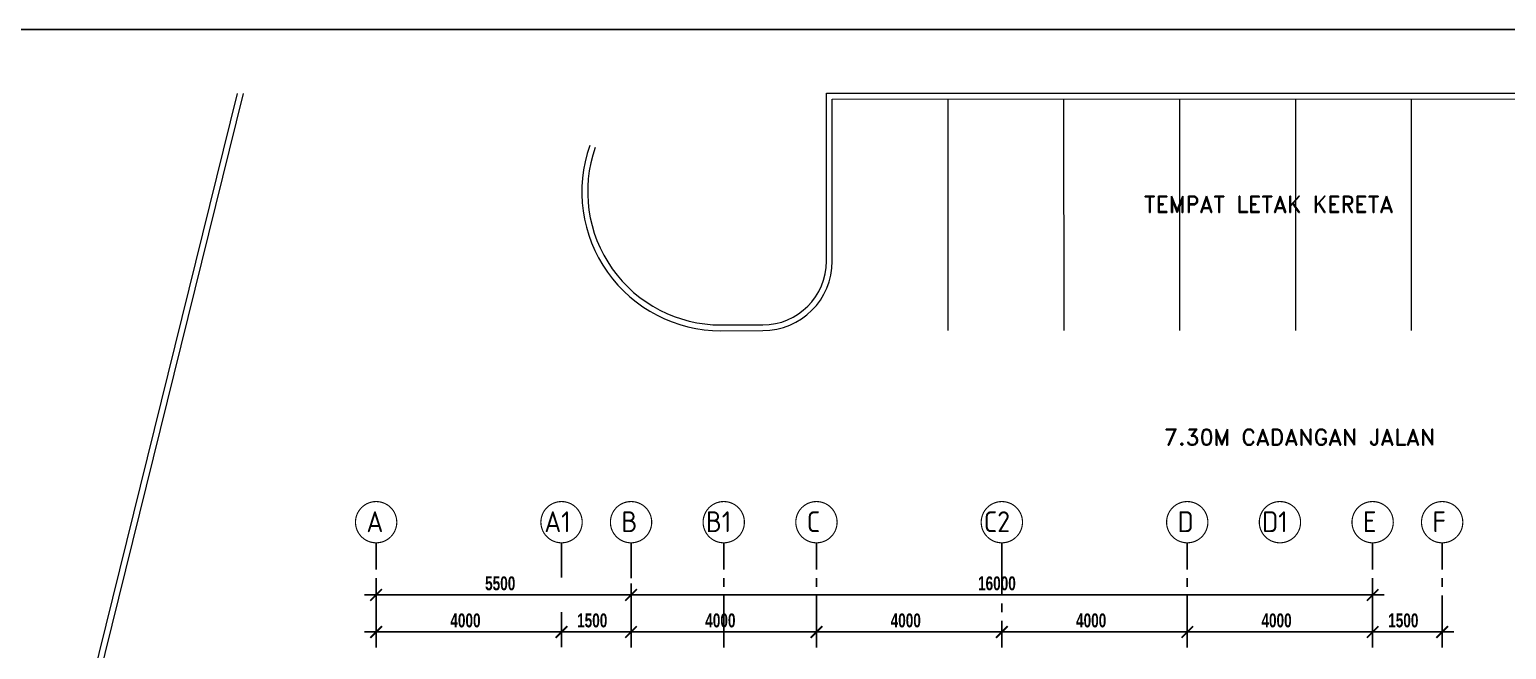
# Model space of a CAD drawing. Header units: inches. Extents: x 16928 to 514628, y -1471 to 241387.
# Drawn here: x 40235 to 72101, y 63103 to 76484 of the extents above; entities that cross this region are included whole.
import ezdxf
from ezdxf.enums import TextEntityAlignment as Align

# ---------------------------------------------------------------- set-up
doc = ezdxf.new("R2010")
doc.units = ezdxf.units.IN
doc.header["$MEASUREMENT"] = 0
doc.linetypes.add('CENTER2', pattern=[1.125, 0.75, -0.125, 0.125, -0.125])
doc.linetypes.add('DASHDOT', pattern=[1, 0.5, -0.25, 0, -0.25])
for name, color, linetype in [('carpark', 8, 'Continuous'), ('DIM', 4, 'Continuous'), ('GRID', 8, 'CENTER2'), ('GRID-TEXT', 8, 'Continuous'), ('kerb', 8, 'Continuous'), ('t.block', 4, 'Continuous')]:
    doc.layers.add(name, color=color, linetype=linetype)
doc.layers.add('t3', color=8, linetype='Continuous', lineweight=25)
doc.styles.add('STYLE1', font='ISOCP.SHX')
doc.styles.add('style2', font='sanssb__.ttf', dxfattribs={"height": 1200})
doc.styles.add('VERDANA1000', font='romand.shx', dxfattribs={"height": 1000})

msp = doc.modelspace()

# ---------------------------------------------------------------- linework, layer by layer
at = {"linetype": 'ByBlock', "const_width": 37.5}
for points in [[(47839, 64405), (47589, 64155)], [(53089, 64155), (53339, 64405)], [(53339, 64405), (53089, 64155)], [(69089, 64155), (69339, 64405)], [(47839, 63605), (47589, 63355)], [(51839, 63605), (51589, 63355)], [(51589, 63355), (51839, 63605)], [(53339, 63605), (53089, 63355)], [(53089, 63355), (53339, 63605)], [(57089, 63355), (57339, 63605)], [(57339, 63605), (57089, 63355)], [(61089, 63355), (61339, 63605)], [(61339, 63605), (61089, 63355)], [(65339, 63605), (65089, 63355)], [(65089, 63355), (65339, 63605)], [(69089, 63355), (69339, 63605)], [(69339, 63605), (69089, 63355)], [(70589, 63355), (70839, 63605)]]:
    msp.add_lwpolyline(points, dxfattribs=at)
at = {"layer": 'carpark', "linetype": 'Continuous', "lineweight": 0}
for p, q in [((60055, 69985), (60054, 74985)), ((62555, 69985), (62554, 74985)), ((65055, 69986), (65054, 74986)), ((67555, 69986), (67554, 74986)), ((70055, 69987), (70054, 74987))]:
    msp.add_line(p, q, dxfattribs=at)
at = {"layer": 'DIM'}
for p, q in [((47714, 63785), (47714, 64530)), ((53214, 63785), (53214, 64530)), ((53214, 63785), (53214, 64530)), ((69214, 63785), (69214, 64530)), ((47464, 64280), (53464, 64280)), ((52964, 64280), (69464, 64280)), ((47464, 63480), (51964, 63480)), ((51464, 63480), (53464, 63480)), ((52964, 63480), (57464, 63480)), ((56964, 63480), (61464, 63480)), ((60964, 63480), (65464, 63480)), ((64964, 63480), (69464, 63480)), ((68964, 63480), (70964, 63480))]:
    msp.add_line(p, q, dxfattribs=at)
at = {"layer": 'GRID', "ltscale": 1500}
for p, q in [((47714, 63143), (47714, 65405)), ((55214, 63143), (55214, 65405)), ((57214, 63143), (57214, 65405)), ((61214, 65405), (61214, 63143)), ((65214, 63143), (65214, 65405)), ((69214, 63143), (69214, 65405)), ((70714, 63143), (70714, 65405))]:
    msp.add_line(p, q, dxfattribs=at)
at = {"layer": 'GRID', "linetype": 'DASHDOT', "ltscale": 1500}
for p, q in [((51714, 65405), (51714, 63143)), ((53214, 63143), (53214, 65405))]:
    msp.add_line(p, q, dxfattribs=at)
at = {"layer": 'GRID-TEXT', "const_width": 24.7}
for points in [[(48159, 65850, 1), (47268, 65850, 0.414214), (47714, 65405, 0.414214), (48159, 65850, 1)], [(52159, 65850, 1), (51268, 65850, 0.414214), (51714, 65405, 0.414214), (52159, 65850, 1)], [(53659, 65850, 1), (52768, 65850, 0.414214), (53214, 65405, 0.414214), (53659, 65850, 1)], [(55659, 65850, 1), (54768, 65850, 0.414214), (55214, 65405, 0.414214), (55659, 65850, 1)], [(57659, 65850, 1), (56768, 65850, 0.414214), (57214, 65405, 0.414214), (57659, 65850, 1)], [(61659, 65850, 1), (60768, 65850, 0.414214), (61214, 65405, 0.414214), (61659, 65850, 1)], [(65659, 65850, 1), (64768, 65850, 0.414214), (65214, 65405, 0.414214), (65659, 65850, 1)], [(67659, 65850, 1), (66768, 65850, 0.414214), (67214, 65405, 0.414214), (67659, 65850, 1)], [(69659, 65850, 1), (68768, 65850, 0.414214), (69214, 65405, 0.414214), (69659, 65850, 1)], [(71159, 65850, 1), (70268, 65850, 0.414214), (70714, 65405, 0.414214), (71159, 65850, 1)]]:
    msp.add_lwpolyline(points, format="xyb", dxfattribs=at)
at = {"layer": 'kerb', "linetype": 'Continuous', "lineweight": 0}
for p, q in [((44716, 75106), (31844, 23014)), ((44844, 75106), (31965, 22984)), ((57429, 75109), (75179, 75113)), ((57430, 71484), (57429, 75109)), ((57554, 74984), (75054, 74988)), ((57555, 71484), (57554, 74984)), ((55153, 70108), (56055, 70109)), ((55153, 69983), (56055, 69984))]:
    msp.add_line(p, q, dxfattribs=at)
for centre, radius, start, end in [((55152, 72983), 3000, 160.6234, 270.0124), ((55152, 72983), 2875, 160.6234, 270.0124), ((56055, 71484), 1500, 270.0124, 0.0124), ((56055, 71484), 1375, 270.0124, 0.0124)]:
    msp.add_arc(centre, radius, start, end, dxfattribs=at)
at = {"layer": 't.block', "color": 7, "ltscale": 0.5}
msp.add_line((16928, 76484), (111783, 76484), dxfattribs=at)

# ---------------------------------------------------------------- texts
at = {"layer": 'DIM', "style": 'style2', "width": 0.7}
for s, p in [('5500', (50064, 64380)), ('16000', (60699, 64380)), ('4000', (49314, 63580)), ('1500', (52049, 63580)), ('4000', (54814, 63580)), ('4000', (58814, 63580)), ('4000', (62814, 63580)), ('4000', (66814, 63580)), ('1500', (69549, 63580))]:
    msp.add_text(s, height=300, dxfattribs=at).set_placement(p)
at = {"layer": 'GRID-TEXT', "style": 'STYLE1'}
for s, p in [('A', (47505, 65635)), ('A1', (51343, 65635)), ('B', (53005, 65635)), ('B1', (54827, 65635)), ('C', (57005, 65635)), ('C2', (60824, 65635)), ('D', (65005, 65635)), ('D1', (66829, 65635)), ('E', (69005, 65635)), ('F', (70505, 65635))]:
    msp.add_text(s, height=450, dxfattribs=at).set_placement(p)
at = {"layer": 't3', "style": 'VERDANA1000'}
for s, p in [('TEMPAT LETAK KERETA', (66970, 72711)), ('7.30M CADANGAN JALAN', (67640, 67684))]:
    msp.add_text(s, height=350, dxfattribs=at).set_placement(p, align=Align.MIDDLE_CENTER)

doc.saveas('drawing.dxf')
